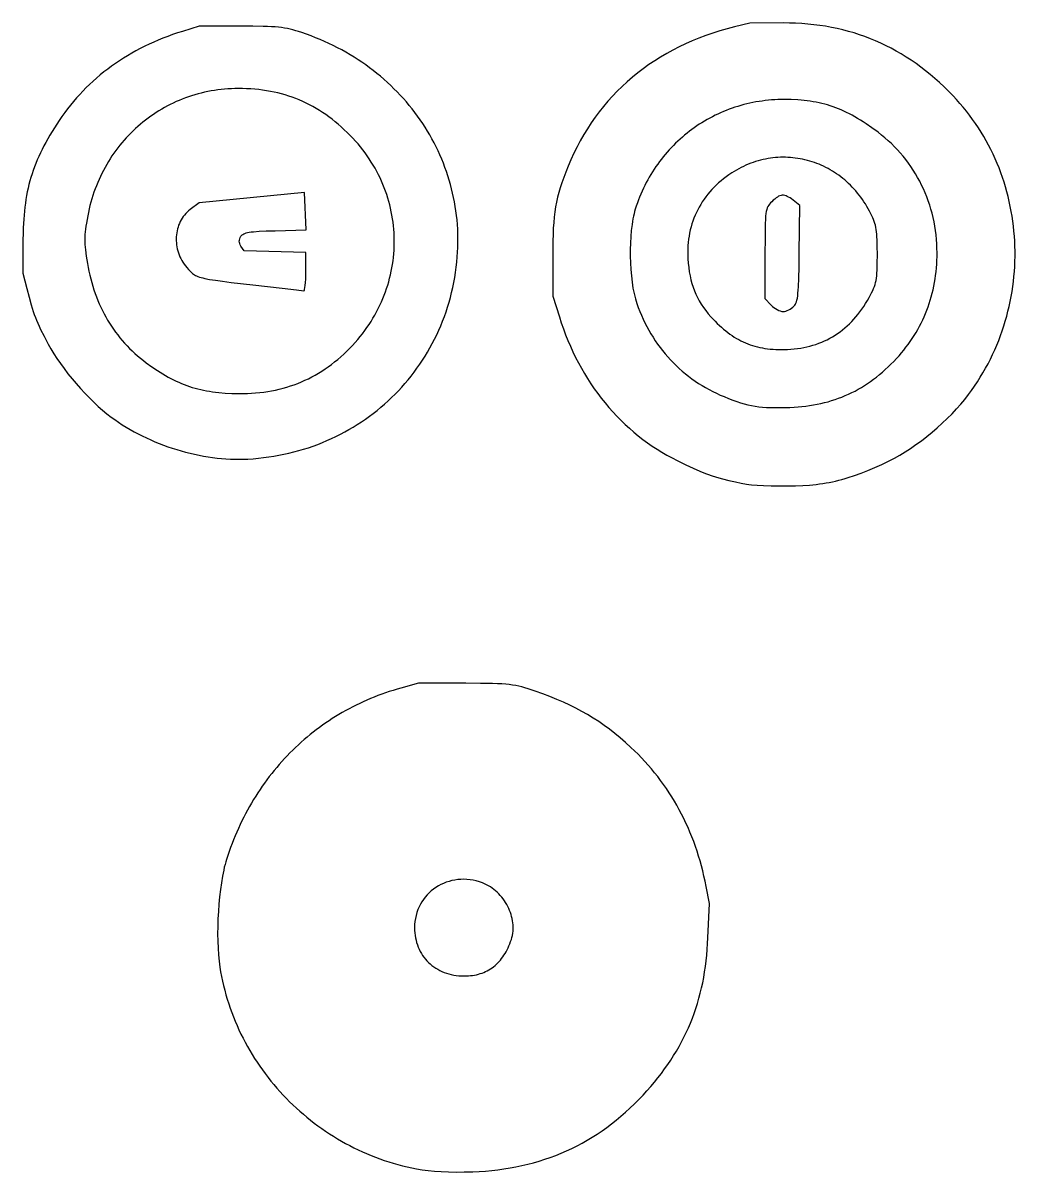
# Model space of a CAD drawing. Extents: x 0.6 to 22.3, y 16.3 to 47.
# Drawn here: x 16.43 to 21.71, y 22.4 to 28.52 of the extents above; entities that cross this region are included whole.
import ezdxf

# ---------------------------------------------------------------- set-up
doc = ezdxf.new("R2010")
doc.units = 0
doc.header["$MEASUREMENT"] = 0
doc.layers.add('LAYER_1', color=18, linetype='CONTINUOUS')

msp = doc.modelspace()

# ---------------------------------------------------------------- linework, layer by layer
at = {"layer": 'LAYER_1'}
for points in [[(20.4572, 26.0559), (20.4988, 26.0557), (20.5385, 26.0564), (20.5767, 26.058), (20.6134, 26.0606), (20.6491, 26.0643), (20.6666, 26.0665), (20.6839, 26.069), (20.701, 26.0718), (20.718, 26.0749), (20.7349, 26.0783), (20.7518, 26.0821), (20.7686, 26.0861), (20.7854, 26.0904), (20.8022, 26.0951), (20.8191, 26.1002), (20.8531, 26.1113), (20.8878, 26.1238), (20.9233, 26.1378), (20.9599, 26.1534), (20.9978, 26.1706), (21.0372, 26.1895), (21.051, 26.1964), (21.0648, 26.2037), (21.093, 26.2195), (21.1216, 26.2369), (21.1504, 26.2556), (21.1793, 26.2756), (21.2082, 26.2968), (21.2369, 26.3189), (21.2651, 26.3419), (21.2929, 26.3657), (21.3199, 26.3901), (21.3462, 26.4149), (21.3714, 26.4401), (21.3955, 26.4656), (21.4183, 26.4911), (21.4397, 26.5167), (21.4595, 26.542), (21.476, 26.5646), (21.492, 26.5876), (21.5074, 26.6108), (21.5222, 26.6343), (21.5364, 26.658), (21.5501, 26.682), (21.5632, 26.7062), (21.5757, 26.7307), (21.5877, 26.7554), (21.599, 26.7803), (21.6098, 26.8054), (21.6201, 26.8307), (21.6297, 26.8561), (21.6388, 26.8817), (21.6473, 26.9075), (21.6552, 26.9334), (21.6626, 26.9594), (21.6694, 26.9856), (21.6756, 27.0119), (21.6813, 27.0383), (21.6864, 27.0647), (21.6909, 27.0913), (21.6949, 27.1179), (21.6983, 27.1445), (21.7011, 27.1712), (21.7034, 27.198), (21.7051, 27.2248), (21.7063, 27.2515), (21.7068, 27.2783), (21.7069, 27.3051), (21.7063, 27.3318), (21.7052, 27.3586), (21.7035, 27.3853), (21.7013, 27.4119), (21.6985, 27.4385), (21.6952, 27.4649), (21.6913, 27.4914), (21.6868, 27.5177), (21.6818, 27.5439), (21.6762, 27.57), (21.6701, 27.5959), (21.6634, 27.6218), (21.6562, 27.6474), (21.6484, 27.673), (21.64, 27.6983), (21.6311, 27.7235), (21.6217, 27.7484), (21.6117, 27.7732), (21.6011, 27.7978), (21.59, 27.8221), (21.5783, 27.8462), (21.5661, 27.87), (21.5534, 27.8936), (21.54, 27.9169), (21.5262, 27.94), (21.5118, 27.9627), (21.4968, 27.9852), (21.4813, 28.0073), (21.4653, 28.0291), (21.4487, 28.0506), (21.4316, 28.0718), (21.4139, 28.0925), (21.3957, 28.113), (21.3769, 28.133), (21.3532, 28.1572), (21.3293, 28.1805), (21.3051, 28.2031), (21.2806, 28.2249), (21.2559, 28.2459), (21.2309, 28.2661), (21.2056, 28.2855), (21.18, 28.3042), (21.1542, 28.322), (21.128, 28.3391), (21.1016, 28.3554), (21.0749, 28.3709), (21.0479, 28.3856), (21.0205, 28.3996), (20.9929, 28.4128), (20.9649, 28.4252), (20.9367, 28.4369), (20.9081, 28.4477), (20.8792, 28.4578), (20.8499, 28.4672), (20.8204, 28.4758), (20.7905, 28.4836), (20.7602, 28.4907), (20.7296, 28.497), (20.6987, 28.5026), (20.6674, 28.5074), (20.6357, 28.5114), (20.6037, 28.5147), (20.5713, 28.5172), (20.5386, 28.5191), (20.5055, 28.5201), (20.472, 28.5204), (20.2947, 28.5201), (20.2134, 28.5001), (20.1743, 28.49), (20.1358, 28.4789), (20.098, 28.4669), (20.0609, 28.454), (20.0244, 28.4402), (19.9886, 28.4256), (19.9535, 28.41), (19.9192, 28.3936), (19.8855, 28.3763), (19.8525, 28.3582), (19.8203, 28.3392), (19.7888, 28.3194), (19.7581, 28.2987), (19.7281, 28.2772), (19.6989, 28.2549), (19.6704, 28.2318), (19.6428, 28.2078), (19.6159, 28.1831), (19.5898, 28.1576), (19.5646, 28.1313), (19.5401, 28.1042), (19.5165, 28.0764), (19.4938, 28.0478), (19.4718, 28.0185), (19.4508, 27.9884), (19.4306, 27.9575), (19.4112, 27.926), (19.3928, 27.8937), (19.3752, 27.8607), (19.3585, 27.827), (19.3428, 27.7926), (19.3279, 27.7575), (19.3156, 27.7266), (19.3046, 27.6975), (19.2947, 27.6699), (19.2859, 27.6434), (19.2782, 27.6177), (19.2716, 27.5923), (19.2658, 27.567), (19.261, 27.5413), (19.2569, 27.5149), (19.2537, 27.4875), (19.2511, 27.4586), (19.2491, 27.4279), (19.2478, 27.3951), (19.2469, 27.3598), (19.2465, 27.3216), (19.2464, 27.2801), (19.2471, 27.0659), (19.2812, 26.9556), (19.2916, 26.9234), (19.3026, 26.8917), (19.3143, 26.8604), (19.3267, 26.8295), (19.3397, 26.7991), (19.3534, 26.7692), (19.3678, 26.7397), (19.3828, 26.7107), (19.3984, 26.6823), (19.4146, 26.6543), (19.4314, 26.6269), (19.4488, 26.5999), (19.4668, 26.5736), (19.4854, 26.5478), (19.5045, 26.5225), (19.5243, 26.4979), (19.5445, 26.4738), (19.5653, 26.4503), (19.5867, 26.4274), (19.6085, 26.4052), (19.6309, 26.3836), (19.6538, 26.3626), (19.6772, 26.3423), (19.701, 26.3226), (19.7254, 26.3037), (19.7502, 26.2854), (19.7754, 26.2678), (19.8012, 26.2509), (19.8273, 26.2348), (19.8539, 26.2194), (19.8809, 26.2047), (19.9083, 26.1908), (19.9546, 26.1684), (19.9942, 26.1499), (20.0287, 26.1347), (20.0598, 26.1221), (20.0747, 26.1165), (20.0893, 26.1114), (20.1186, 26.1022), (20.1496, 26.0936), (20.1839, 26.0851), (20.2188, 26.077), (20.249, 26.0706), (20.2769, 26.0658), (20.2906, 26.0639), (20.3045, 26.0622), (20.3342, 26.0597), (20.3681, 26.0579), (20.4083, 26.0568)], [(17.6235, 26.1992), (17.6515, 26.201), (17.6794, 26.2034), (17.707, 26.2064), (17.7344, 26.21), (17.7616, 26.2142), (17.7886, 26.219), (17.8153, 26.2243), (17.8418, 26.2302), (17.868, 26.2367), (17.894, 26.2437), (17.9198, 26.2513), (17.9452, 26.2594), (17.9704, 26.2681), (17.9953, 26.2773), (18.02, 26.287), (18.0443, 26.2972), (18.0683, 26.308), (18.092, 26.3192), (18.1154, 26.331), (18.1385, 26.3432), (18.1613, 26.356), (18.1837, 26.3692), (18.2058, 26.3829), (18.2275, 26.397), (18.2489, 26.4117), (18.27, 26.4267), (18.2906, 26.4423), (18.3109, 26.4582), (18.3308, 26.4746), (18.3504, 26.4915), (18.3695, 26.5087), (18.3882, 26.5264), (18.4066, 26.5445), (18.4245, 26.563), (18.442, 26.5819), (18.459, 26.6012), (18.4757, 26.6208), (18.4919, 26.6409), (18.5077, 26.6613), (18.523, 26.6821), (18.5378, 26.7033), (18.5522, 26.7248), (18.5661, 26.7466), (18.5796, 26.7688), (18.5925, 26.7914), (18.605, 26.8142), (18.617, 26.8374), (18.6284, 26.8609), (18.6394, 26.8847), (18.6498, 26.9088), (18.6597, 26.9332), (18.6691, 26.9579), (18.678, 26.9829), (18.6863, 27.0082), (18.694, 27.0337), (18.7012, 27.0595), (18.7079, 27.0856), (18.7139, 27.1119), (18.7194, 27.1385), (18.7243, 27.1653), (18.7286, 27.1923), (18.7324, 27.2196), (18.7355, 27.247), (18.738, 27.2747), (18.7397, 27.2997), (18.7409, 27.3245), (18.7415, 27.3493), (18.7415, 27.3739), (18.7411, 27.3985), (18.7401, 27.423), (18.7385, 27.4474), (18.7365, 27.4716), (18.7339, 27.4958), (18.7308, 27.5198), (18.7272, 27.5437), (18.7231, 27.5674), (18.7185, 27.591), (18.7133, 27.6145), (18.7077, 27.6378), (18.7016, 27.661), (18.695, 27.6839), (18.6879, 27.7068), (18.6804, 27.7294), (18.6724, 27.7519), (18.6638, 27.7741), (18.6549, 27.7962), (18.6454, 27.8181), (18.6355, 27.8397), (18.6252, 27.8612), (18.6144, 27.8824), (18.6031, 27.9034), (18.5914, 27.9242), (18.5793, 27.9447), (18.5667, 27.965), (18.5537, 27.9851), (18.5403, 28.0049), (18.5264, 28.0244), (18.5122, 28.0437), (18.4975, 28.0627), (18.4824, 28.0814), (18.4669, 28.0999), (18.451, 28.118), (18.4347, 28.1359), (18.418, 28.1534), (18.4009, 28.1707), (18.3835, 28.1876), (18.3656, 28.2043), (18.3474, 28.2206), (18.3288, 28.2365), (18.3098, 28.2521), (18.2905, 28.2674), (18.2708, 28.2824), (18.2507, 28.297), (18.2303, 28.3112), (18.2095, 28.325), (18.1884, 28.3385), (18.167, 28.3516), (18.1452, 28.3644), (18.1231, 28.3767), (18.1007, 28.3886), (18.0779, 28.4002), (18.0548, 28.4113), (18.0314, 28.422), (18.0077, 28.4323), (17.9837, 28.4422), (17.9593, 28.4517), (17.9347, 28.4607), (17.9098, 28.4692), (17.8934, 28.4746), (17.8779, 28.4793), (17.8629, 28.4835), (17.8482, 28.4872), (17.8334, 28.4905), (17.8182, 28.4933), (17.8025, 28.4957), (17.7858, 28.4977), (17.7679, 28.4993), (17.7486, 28.5006), (17.7274, 28.5017), (17.7042, 28.5025), (17.6504, 28.5034), (17.5847, 28.5036), (17.3631, 28.5035), (17.2745, 28.4759), (17.2481, 28.4674), (17.2222, 28.4585), (17.1966, 28.4492), (17.1713, 28.4394), (17.1464, 28.4292), (17.1219, 28.4186), (17.0977, 28.4076), (17.0739, 28.3962), (17.0505, 28.3844), (17.0275, 28.3721), (17.0048, 28.3595), (16.9825, 28.3464), (16.9606, 28.3329), (16.9391, 28.3191), (16.9179, 28.3048), (16.8971, 28.2901), (16.8768, 28.275), (16.8568, 28.2595), (16.8372, 28.2436), (16.818, 28.2273), (16.7991, 28.2107), (16.7807, 28.1936), (16.7627, 28.1761), (16.7451, 28.1583), (16.7279, 28.14), (16.7111, 28.1214), (16.6947, 28.1024), (16.6787, 28.083), (16.6632, 28.0632), (16.648, 28.043), (16.6333, 28.0225), (16.619, 28.0015), (16.6057, 27.9815), (16.5931, 27.9617), (16.5809, 27.9422), (16.5693, 27.9229), (16.5582, 27.9037), (16.5477, 27.8848), (16.5376, 27.866), (16.528, 27.8473), (16.519, 27.8287), (16.5104, 27.8101), (16.5023, 27.7916), (16.4946, 27.7731), (16.4874, 27.7545), (16.4806, 27.7359), (16.4743, 27.7172), (16.4685, 27.6984), (16.463, 27.6794), (16.4579, 27.6603), (16.4533, 27.6409), (16.4491, 27.6214), (16.4452, 27.6016), (16.4417, 27.5815), (16.4386, 27.5611), (16.4359, 27.5403), (16.4335, 27.5192), (16.4314, 27.4977), (16.4297, 27.4758), (16.4284, 27.4534), (16.4273, 27.4306), (16.4266, 27.4072), (16.426, 27.3588), (16.426, 27.1889), (16.4465, 27.1077), (16.4588, 27.06), (16.4699, 27.0198), (16.4753, 27.0019), (16.4807, 26.9849), (16.4863, 26.9688), (16.4921, 26.953), (16.4982, 26.9375), (16.5049, 26.9219), (16.5121, 26.9059), (16.52, 26.8892), (16.5382, 26.8526), (16.5606, 26.81), (16.5743, 26.7853), (16.5897, 26.7599), (16.6067, 26.7337), (16.6251, 26.7072), (16.6448, 26.6804), (16.6655, 26.6535), (16.6871, 26.6267), (16.7094, 26.6003), (16.7323, 26.5743), (16.7556, 26.549), (16.7792, 26.5247), (16.8029, 26.5014), (16.8264, 26.4793), (16.8497, 26.4587), (16.8726, 26.4398), (16.895, 26.4227), (16.9145, 26.4087), (16.9344, 26.395), (16.9547, 26.3818), (16.9754, 26.369), (16.9964, 26.3567), (17.0178, 26.3447), (17.0394, 26.3332), (17.0613, 26.322), (17.0835, 26.3114), (17.1059, 26.3011), (17.1286, 26.2913), (17.1514, 26.282), (17.1745, 26.2731), (17.1977, 26.2647), (17.221, 26.2568), (17.2446, 26.2493), (17.2682, 26.2423), (17.2919, 26.2358), (17.3157, 26.2298), (17.3395, 26.2243), (17.3634, 26.2193), (17.3873, 26.2148), (17.4112, 26.2109), (17.4351, 26.2074), (17.459, 26.2045), (17.4828, 26.2021), (17.5065, 26.2002), (17.5302, 26.1989), (17.5537, 26.1982), (17.5771, 26.198), (17.6004, 26.1983)], [(17.5758, 26.5475), (17.5983, 26.5476), (17.6206, 26.5481), (17.6427, 26.5492), (17.6645, 26.5508), (17.6861, 26.5529), (17.7074, 26.5555), (17.7285, 26.5586), (17.7494, 26.5622), (17.77, 26.5664), (17.7904, 26.571), (17.8105, 26.5762), (17.8304, 26.5819), (17.8501, 26.5881), (17.8696, 26.5948), (17.8888, 26.602), (17.9078, 26.6098), (17.9265, 26.6181), (17.945, 26.6268), (17.9633, 26.6361), (17.9814, 26.646), (17.9992, 26.6563), (18.0168, 26.6672), (18.0342, 26.6785), (18.0513, 26.6904), (18.0682, 26.7028), (18.0849, 26.7158), (18.1013, 26.7292), (18.1176, 26.7432), (18.1336, 26.7577), (18.1494, 26.7727), (18.1649, 26.7882), (18.1803, 26.8042), (18.1942, 26.8195), (18.2076, 26.8349), (18.2206, 26.8506), (18.2331, 26.8664), (18.2452, 26.8825), (18.2568, 26.8988), (18.268, 26.9153), (18.2788, 26.9319), (18.2891, 26.9487), (18.2989, 26.9657), (18.3083, 26.9829), (18.3173, 27.0002), (18.3258, 27.0176), (18.3338, 27.0352), (18.3415, 27.0529), (18.3486, 27.0707), (18.3553, 27.0887), (18.3616, 27.1067), (18.3674, 27.1249), (18.3728, 27.1431), (18.3777, 27.1614), (18.3822, 27.1798), (18.3863, 27.1983), (18.3899, 27.2168), (18.393, 27.2354), (18.3957, 27.254), (18.398, 27.2727), (18.3998, 27.2914), (18.4011, 27.3101), (18.402, 27.3288), (18.4025, 27.3476), (18.4025, 27.3663), (18.4021, 27.3851), (18.4012, 27.4038), (18.3999, 27.4225), (18.3982, 27.4411), (18.396, 27.4598), (18.3933, 27.4784), (18.3902, 27.4969), (18.3867, 27.5154), (18.3827, 27.5338), (18.3782, 27.5521), (18.3734, 27.5704), (18.3681, 27.5885), (18.3623, 27.6066), (18.3561, 27.6246), (18.3494, 27.6424), (18.3423, 27.6601), (18.3348, 27.6777), (18.3268, 27.6952), (18.3184, 27.7125), (18.3095, 27.7297), (18.3002, 27.7467), (18.2904, 27.7636), (18.2802, 27.7802), (18.2695, 27.7967), (18.2584, 27.813), (18.2469, 27.8291), (18.2349, 27.8451), (18.2225, 27.8607), (18.2096, 27.8762), (18.1963, 27.8915), (18.1825, 27.9065), (18.1683, 27.9213), (18.1525, 27.937), (18.1366, 27.9523), (18.1205, 27.967), (18.1043, 27.9811), (18.0879, 27.9948), (18.0714, 28.0079), (18.0547, 28.0204), (18.0379, 28.0325), (18.0209, 28.044), (18.0037, 28.0551), (17.9864, 28.0656), (17.9689, 28.0756), (17.9512, 28.0851), (17.9333, 28.094), (17.9152, 28.1025), (17.8969, 28.1105), (17.8784, 28.1179), (17.8597, 28.1249), (17.8408, 28.1314), (17.8216, 28.1374), (17.8022, 28.1429), (17.7826, 28.1479), (17.7628, 28.1524), (17.7427, 28.1564), (17.7223, 28.1599), (17.7017, 28.163), (17.6808, 28.1656), (17.6597, 28.1677), (17.6382, 28.1693), (17.6165, 28.1705), (17.5946, 28.1712), (17.5723, 28.1714), (17.5538, 28.1712), (17.5354, 28.1706), (17.5171, 28.1696), (17.4989, 28.1682), (17.4808, 28.1664), (17.4628, 28.1642), (17.445, 28.1616), (17.4273, 28.1586), (17.4097, 28.1553), (17.3922, 28.1515), (17.3749, 28.1474), (17.3577, 28.143), (17.3407, 28.1381), (17.3238, 28.1329), (17.3071, 28.1274), (17.2905, 28.1214), (17.2741, 28.1152), (17.2579, 28.1086), (17.2418, 28.1016), (17.226, 28.0943), (17.2103, 28.0867), (17.1948, 28.0787), (17.1795, 28.0704), (17.1643, 28.0618), (17.1494, 28.0529), (17.1347, 28.0436), (17.1202, 28.034), (17.1059, 28.0242), (17.0918, 28.014), (17.078, 28.0035), (17.0643, 27.9927), (17.0509, 27.9816), (17.0378, 27.9702), (17.0249, 27.9586), (17.0122, 27.9466), (16.9998, 27.9344), (16.9876, 27.9219), (16.9757, 27.9091), (16.964, 27.8961), (16.9526, 27.8828), (16.9415, 27.8692), (16.9307, 27.8554), (16.9201, 27.8413), (16.9098, 27.8269), (16.8998, 27.8124), (16.8901, 27.7975), (16.8807, 27.7825), (16.8716, 27.7672), (16.8628, 27.7516), (16.8543, 27.7359), (16.8462, 27.7199), (16.8383, 27.7037), (16.8308, 27.6873), (16.8236, 27.6706), (16.8167, 27.6538), (16.8102, 27.6367), (16.804, 27.6195), (16.7981, 27.602), (16.7926, 27.5844), (16.7875, 27.5666), (16.7827, 27.5485), (16.7783, 27.5303), (16.7742, 27.5119), (16.7705, 27.4934), (16.7637, 27.4554), (16.761, 27.4387), (16.7588, 27.4233), (16.7571, 27.4088), (16.7558, 27.395), (16.755, 27.3816), (16.7547, 27.3685), (16.7549, 27.3552), (16.7555, 27.3417), (16.7566, 27.3276), (16.7582, 27.3127), (16.7627, 27.2794), (16.7691, 27.2398), (16.7729, 27.2189), (16.777, 27.1984), (16.7815, 27.1781), (16.7865, 27.158), (16.7918, 27.1383), (16.7975, 27.1188), (16.8036, 27.0996), (16.8101, 27.0806), (16.817, 27.0619), (16.8243, 27.0435), (16.832, 27.0254), (16.8401, 27.0076), (16.8486, 26.99), (16.8574, 26.9727), (16.8667, 26.9557), (16.8763, 26.939), (16.8863, 26.9226), (16.8967, 26.9065), (16.9075, 26.8906), (16.9187, 26.8751), (16.9302, 26.8598), (16.9422, 26.8448), (16.9545, 26.8301), (16.9672, 26.8157), (16.9803, 26.8016), (16.9937, 26.7879), (17.0076, 26.7744), (17.0218, 26.7612), (17.0364, 26.7483), (17.0513, 26.7357), (17.0667, 26.7234), (17.0824, 26.7114), (17.1123, 26.6899), (17.1415, 26.6701), (17.1559, 26.6608), (17.1702, 26.652), (17.1844, 26.6435), (17.1986, 26.6355), (17.2128, 26.6279), (17.2269, 26.6207), (17.241, 26.6139), (17.2552, 26.6074), (17.2694, 26.6013), (17.2837, 26.5956), (17.298, 26.5903), (17.3125, 26.5853), (17.3271, 26.5806), (17.3418, 26.5763), (17.3568, 26.5723), (17.3719, 26.5686), (17.3872, 26.5653), (17.4028, 26.5623), (17.4186, 26.5595), (17.4347, 26.5571), (17.4511, 26.555), (17.4678, 26.5531), (17.5022, 26.5502), (17.5381, 26.5484)], [(20.5089, 26.4741), (20.5305, 26.4752), (20.5517, 26.4767), (20.5726, 26.4786), (20.5933, 26.4809), (20.6137, 26.4837), (20.6338, 26.487), (20.6536, 26.4906), (20.6732, 26.4948), (20.6925, 26.4993), (20.7115, 26.5044), (20.7303, 26.5099), (20.7488, 26.5158), (20.7671, 26.5222), (20.7852, 26.5291), (20.8031, 26.5364), (20.8207, 26.5442), (20.8381, 26.5524), (20.8552, 26.5612), (20.8722, 26.5704), (20.889, 26.5801), (20.9055, 26.5902), (20.9219, 26.6009), (20.9381, 26.612), (20.9541, 26.6236), (20.9699, 26.6357), (20.9856, 26.6483), (21.0011, 26.6614), (21.0164, 26.675), (21.0316, 26.6891), (21.0466, 26.7037), (21.0615, 26.7188), (21.0762, 26.7344), (21.0894, 26.7489), (21.1022, 26.7637), (21.1145, 26.7786), (21.1265, 26.7938), (21.138, 26.8092), (21.1491, 26.8247), (21.1598, 26.8405), (21.1701, 26.8565), (21.18, 26.8727), (21.1894, 26.889), (21.1985, 26.9056), (21.2071, 26.9223), (21.2153, 26.9393), (21.2231, 26.9564), (21.2305, 26.9738), (21.2374, 26.9913), (21.244, 27.009), (21.2501, 27.0269), (21.2558, 27.045), (21.2611, 27.0633), (21.266, 27.0818), (21.2704, 27.1005), (21.2745, 27.1193), (21.2781, 27.1383), (21.2813, 27.1575), (21.284, 27.1769), (21.2864, 27.1965), (21.2883, 27.2162), (21.2898, 27.2362), (21.2909, 27.2563), (21.2916, 27.2765), (21.2918, 27.297), (21.2915, 27.321), (21.2905, 27.3449), (21.2889, 27.3686), (21.2866, 27.3922), (21.2837, 27.4156), (21.2801, 27.4388), (21.2758, 27.4617), (21.271, 27.4845), (21.2655, 27.5071), (21.2594, 27.5294), (21.2526, 27.5514), (21.2453, 27.5733), (21.2373, 27.5948), (21.2287, 27.616), (21.2196, 27.637), (21.2098, 27.6577), (21.1995, 27.678), (21.1886, 27.6981), (21.1771, 27.7178), (21.165, 27.7371), (21.1524, 27.7561), (21.1392, 27.7747), (21.1254, 27.793), (21.1111, 27.8108), (21.0963, 27.8283), (21.0809, 27.8453), (21.065, 27.8619), (21.0485, 27.8781), (21.0316, 27.8939), (21.0141, 27.9091), (20.9961, 27.9239), (20.9776, 27.9383), (20.9455, 27.9618), (20.9144, 27.9834), (20.8992, 27.9934), (20.8841, 28.003), (20.8692, 28.0121), (20.8544, 28.0208), (20.8397, 28.029), (20.8251, 28.0368), (20.8106, 28.0441), (20.7961, 28.051), (20.7817, 28.0575), (20.7672, 28.0636), (20.7527, 28.0693), (20.7381, 28.0746), (20.7235, 28.0796), (20.7087, 28.0841), (20.6939, 28.0883), (20.6788, 28.0921), (20.6637, 28.0956), (20.6483, 28.0987), (20.6327, 28.1015), (20.6169, 28.104), (20.6008, 28.1062), (20.5844, 28.108), (20.5677, 28.1096), (20.5507, 28.1108), (20.5156, 28.1125), (20.4789, 28.113), (20.4617, 28.1129), (20.4447, 28.1124), (20.4277, 28.1116), (20.4108, 28.1105), (20.3939, 28.109), (20.3772, 28.1072), (20.3606, 28.105), (20.3441, 28.1026), (20.3276, 28.0998), (20.3113, 28.0967), (20.2951, 28.0933), (20.279, 28.0896), (20.263, 28.0856), (20.2472, 28.0812), (20.2314, 28.0766), (20.2158, 28.0716), (20.2003, 28.0664), (20.185, 28.0608), (20.1698, 28.055), (20.1547, 28.0489), (20.1398, 28.0425), (20.1251, 28.0358), (20.1105, 28.0288), (20.096, 28.0215), (20.0817, 28.014), (20.0676, 28.0061), (20.0536, 27.998), (20.0398, 27.9897), (20.0262, 27.981), (20.0127, 27.9721), (19.9994, 27.963), (19.9864, 27.9535), (19.9735, 27.9438), (19.9608, 27.9339), (19.9482, 27.9237), (19.9359, 27.9133), (19.9238, 27.9026), (19.9119, 27.8916), (19.9002, 27.8804), (19.8887, 27.869), (19.8774, 27.8574), (19.8664, 27.8455), (19.8555, 27.8333), (19.8449, 27.821), (19.8345, 27.8084), (19.8244, 27.7956), (19.8145, 27.7825), (19.8048, 27.7693), (19.7954, 27.7558), (19.7862, 27.7421), (19.7773, 27.7282), (19.7686, 27.7141), (19.7602, 27.6998), (19.752, 27.6853), (19.7441, 27.6705), (19.7365, 27.6556), (19.7291, 27.6405), (19.722, 27.6252), (19.7152, 27.6097), (19.7087, 27.594), (19.7025, 27.5781), (19.6965, 27.5621), (19.6908, 27.5458), (19.6855, 27.5294), (19.6819, 27.5174), (19.6786, 27.5047), (19.6756, 27.4914), (19.6728, 27.4774), (19.6703, 27.4628), (19.668, 27.4478), (19.6642, 27.4162), (19.6613, 27.3832), (19.6594, 27.349), (19.6585, 27.3141), (19.6586, 27.2787), (19.6596, 27.2434), (19.6616, 27.2084), (19.6645, 27.1741), (19.6684, 27.141), (19.6732, 27.1094), (19.676, 27.0943), (19.679, 27.0797), (19.6822, 27.0656), (19.6857, 27.0522), (19.6893, 27.0394), (19.6933, 27.0273), (19.7009, 27.006), (19.709, 26.9851), (19.7177, 26.9644), (19.7268, 26.944), (19.7365, 26.924), (19.7466, 26.9043), (19.7572, 26.8849), (19.7683, 26.8659), (19.7799, 26.8472), (19.7919, 26.8289), (19.8043, 26.811), (19.8172, 26.7934), (19.8306, 26.7762), (19.8443, 26.7594), (19.8585, 26.7429), (19.8732, 26.7269), (19.8882, 26.7113), (19.9036, 26.6961), (19.9194, 26.6814), (19.9357, 26.667), (19.9523, 26.6531), (19.9692, 26.6397), (19.9866, 26.6267), (20.0043, 26.6141), (20.0224, 26.602), (20.0408, 26.5904), (20.0595, 26.5793), (20.0786, 26.5687), (20.0981, 26.5586), (20.1178, 26.5489), (20.1379, 26.5398), (20.1582, 26.5312), (20.1819, 26.5218), (20.2042, 26.5133), (20.2255, 26.5058), (20.2458, 26.4991), (20.2655, 26.4933), (20.2848, 26.4883), (20.304, 26.4841), (20.3233, 26.4806), (20.3428, 26.4777), (20.363, 26.4756), (20.3839, 26.474), (20.4059, 26.4731), (20.4291, 26.4726), (20.4539, 26.4727), (20.4804, 26.4732)], [(20.4962, 26.7827), (20.514, 26.7837), (20.5316, 26.7852), (20.5489, 26.7872), (20.5659, 26.7897), (20.5827, 26.7927), (20.5992, 26.7962), (20.6154, 26.8002), (20.6314, 26.8046), (20.6471, 26.8096), (20.6625, 26.8151), (20.6776, 26.821), (20.6924, 26.8275), (20.707, 26.8344), (20.7213, 26.8418), (20.7353, 26.8498), (20.7491, 26.8582), (20.7625, 26.8671), (20.7757, 26.8765), (20.7886, 26.8863), (20.8012, 26.8967), (20.8135, 26.9075), (20.8255, 26.9189), (20.8373, 26.9307), (20.8487, 26.943), (20.8599, 26.9558), (20.8708, 26.9691), (20.8814, 26.9828), (20.8916, 26.9971), (20.9017, 27.0118), (20.9114, 27.027), (20.9208, 27.0427), (20.9299, 27.0589), (20.9435, 27.0845), (20.9491, 27.096), (20.954, 27.1069), (20.9582, 27.1175), (20.9618, 27.128), (20.9648, 27.1388), (20.9673, 27.1501), (20.9693, 27.162), (20.9709, 27.175), (20.9721, 27.1891), (20.973, 27.2048), (20.9739, 27.2416), (20.9742, 27.2875), (20.9739, 27.3304), (20.9729, 27.366), (20.9721, 27.3815), (20.971, 27.3957), (20.9696, 27.4089), (20.9679, 27.421), (20.9659, 27.4324), (20.9634, 27.4432), (20.9606, 27.4535), (20.9574, 27.4636), (20.9537, 27.4736), (20.9495, 27.4837), (20.9396, 27.5049), (20.9328, 27.5183), (20.9256, 27.5314), (20.9182, 27.5443), (20.9106, 27.5568), (20.9027, 27.5691), (20.8945, 27.581), (20.8861, 27.5927), (20.8774, 27.6041), (20.8685, 27.6152), (20.8594, 27.626), (20.8501, 27.6365), (20.8405, 27.6467), (20.8308, 27.6567), (20.8208, 27.6663), (20.8107, 27.6756), (20.8003, 27.6846), (20.7898, 27.6933), (20.7791, 27.7016), (20.7682, 27.7097), (20.7572, 27.7175), (20.746, 27.7249), (20.7346, 27.732), (20.7231, 27.7388), (20.7115, 27.7453), (20.6997, 27.7515), (20.6878, 27.7574), (20.6758, 27.7629), (20.6636, 27.7681), (20.6513, 27.7729), (20.639, 27.7775), (20.6265, 27.7817), (20.6139, 27.7855), (20.6013, 27.7891), (20.5886, 27.7923), (20.5758, 27.7951), (20.5629, 27.7976), (20.5499, 27.7998), (20.5369, 27.8016), (20.5239, 27.8031), (20.5108, 27.8042), (20.4977, 27.805), (20.4845, 27.8054), (20.4713, 27.8055), (20.4581, 27.8052), (20.4449, 27.8046), (20.4317, 27.8036), (20.4184, 27.8022), (20.4052, 27.8005), (20.392, 27.7984), (20.3787, 27.796), (20.3656, 27.7932), (20.3524, 27.79), (20.3393, 27.7864), (20.3262, 27.7825), (20.3131, 27.7782), (20.3002, 27.7735), (20.2872, 27.7685), (20.2744, 27.763), (20.2616, 27.7572), (20.2488, 27.751), (20.2362, 27.7444), (20.2236, 27.7374), (20.2112, 27.7301), (20.1988, 27.7223), (20.184, 27.7124), (20.1696, 27.7021), (20.1556, 27.6915), (20.1421, 27.6806), (20.1291, 27.6693), (20.1166, 27.6578), (20.1045, 27.6459), (20.0929, 27.6337), (20.0818, 27.6213), (20.0712, 27.6085), (20.0611, 27.5955), (20.0514, 27.5821), (20.0423, 27.5685), (20.0336, 27.5547), (20.0255, 27.5405), (20.0178, 27.5261), (20.0106, 27.5115), (20.004, 27.4966), (19.9978, 27.4814), (19.9922, 27.4661), (19.9871, 27.4505), (19.9825, 27.4346), (19.9784, 27.4186), (19.9749, 27.4023), (19.9719, 27.3859), (19.9694, 27.3692), (19.9674, 27.3524), (19.966, 27.3353), (19.9651, 27.3181), (19.9647, 27.3007), (19.9649, 27.2831), (19.9657, 27.2653), (19.9674, 27.2413), (19.9698, 27.2182), (19.973, 27.1958), (19.9769, 27.1743), (19.9815, 27.1535), (19.9869, 27.1333), (19.9931, 27.1138), (20.0001, 27.0948), (20.008, 27.0763), (20.0167, 27.0582), (20.0263, 27.0406), (20.0369, 27.0233), (20.0483, 27.0062), (20.0607, 26.9894), (20.0741, 26.9728), (20.0884, 26.9563), (20.0996, 26.9442), (20.1108, 26.9325), (20.1219, 26.9213), (20.1331, 26.9106), (20.1443, 26.9004), (20.1555, 26.8906), (20.1667, 26.8813), (20.178, 26.8724), (20.1894, 26.864), (20.2009, 26.856), (20.2124, 26.8485), (20.224, 26.8414), (20.2358, 26.8348), (20.2476, 26.8285), (20.2597, 26.8227), (20.2718, 26.8173), (20.2841, 26.8123), (20.2966, 26.8077), (20.3093, 26.8035), (20.3222, 26.7996), (20.3352, 26.7962), (20.3485, 26.7932), (20.3621, 26.7905), (20.3758, 26.7882), (20.3899, 26.7863), (20.4042, 26.7848), (20.4187, 26.7836), (20.4336, 26.7827), (20.4488, 26.7822), (20.4642, 26.7821), (20.48, 26.7822)], [(17.9209, 27.0949), (17.922, 27.0952), (17.9231, 27.0966), (17.9242, 27.0989), (17.9252, 27.1022), (17.9271, 27.1114), (17.9287, 27.1237), (17.9301, 27.1387), (17.9311, 27.156), (17.9317, 27.1752), (17.932, 27.1958), (17.932, 27.2988), (17.6027, 27.3071), (17.5864, 27.333), (17.5825, 27.3398), (17.5797, 27.3464), (17.5781, 27.3526), (17.5775, 27.3588), (17.5781, 27.365), (17.5797, 27.3713), (17.5825, 27.3778), (17.5864, 27.3847), (17.5892, 27.3886), (17.5924, 27.3921), (17.5963, 27.3952), (17.601, 27.398), (17.6067, 27.4005), (17.6133, 27.4028), (17.6212, 27.4048), (17.6304, 27.4065), (17.641, 27.408), (17.6533, 27.4094), (17.6831, 27.4116), (17.721, 27.4133), (17.7679, 27.4147), (17.9332, 27.4189), (17.9246, 27.6183), (17.3631, 27.5627), (17.3156, 27.5269), (17.3073, 27.5202), (17.2995, 27.5131), (17.2922, 27.5056), (17.2853, 27.4978), (17.279, 27.4895), (17.2732, 27.481), (17.2678, 27.4721), (17.263, 27.4629), (17.2586, 27.4535), (17.2547, 27.4439), (17.2514, 27.434), (17.2485, 27.4239), (17.2461, 27.4137), (17.2443, 27.4033), (17.2429, 27.3928), (17.242, 27.3822), (17.2417, 27.3715), (17.2418, 27.3608), (17.2425, 27.3501), (17.2437, 27.3394), (17.2453, 27.3286), (17.2475, 27.318), (17.2503, 27.3074), (17.2535, 27.2969), (17.2572, 27.2865), (17.2615, 27.2763), (17.2663, 27.2662), (17.2716, 27.2563), (17.2774, 27.2467), (17.2837, 27.2372), (17.2906, 27.2281), (17.298, 27.2192), (17.3075, 27.2083), (17.316, 27.1987), (17.3244, 27.1904), (17.3289, 27.1866), (17.3336, 27.1831), (17.3387, 27.1798), (17.3443, 27.1766), (17.3505, 27.1736), (17.3575, 27.1708), (17.3652, 27.1681), (17.3738, 27.1655), (17.3835, 27.1629), (17.3943, 27.1604), (17.4197, 27.1555), (17.4509, 27.1505), (17.4887, 27.1452), (17.534, 27.1395), (17.6502, 27.1259), (17.8064, 27.1085), (17.8827, 27.0997)], [(20.4723, 26.9846), (20.4792, 26.9852), (20.4867, 26.9868), (20.4946, 26.9895), (20.5025, 26.9929), (20.5102, 26.9971), (20.5175, 27.002), (20.5242, 27.0073), (20.53, 27.013), (20.5339, 27.0178), (20.5375, 27.0232), (20.5406, 27.0294), (20.5434, 27.0367), (20.5459, 27.0453), (20.5481, 27.0555), (20.5499, 27.0674), (20.5516, 27.0814), (20.553, 27.0976), (20.5541, 27.1164), (20.556, 27.1624), (20.5572, 27.2213), (20.5582, 27.2949), (20.5606, 27.5485), (20.5257, 27.5768), (20.5174, 27.5834), (20.5094, 27.589), (20.5019, 27.5937), (20.4947, 27.5975), (20.4878, 27.6003), (20.4811, 27.6023), (20.4745, 27.6032), (20.4681, 27.6032), (20.4616, 27.6023), (20.4552, 27.6004), (20.4486, 27.5976), (20.4419, 27.5938), (20.4349, 27.589), (20.4277, 27.5833), (20.4202, 27.5766), (20.4122, 27.5689), (20.4059, 27.5625), (20.4004, 27.5564), (20.3957, 27.5503), (20.3915, 27.5438), (20.388, 27.5364), (20.3851, 27.5278), (20.3827, 27.5177), (20.3807, 27.5056), (20.3792, 27.4912), (20.378, 27.474), (20.3772, 27.4538), (20.3766, 27.43), (20.376, 27.3706), (20.3759, 27.2928), (20.3759, 27.053), (20.4081, 27.0188), (20.4152, 27.0119), (20.4231, 27.0055), (20.4315, 26.9997), (20.4402, 26.9946), (20.4489, 26.9905), (20.4573, 26.9873), (20.4652, 26.9853), (20.4688, 26.9848)], [(18.8202, 22.4049), (18.8543, 22.4065), (18.8879, 22.4087), (18.9211, 22.4117), (18.954, 22.4154), (18.9865, 22.4199), (19.0187, 22.425), (19.0504, 22.4308), (19.0818, 22.4374), (19.1128, 22.4447), (19.1434, 22.4528), (19.1737, 22.4615), (19.2036, 22.471), (19.2332, 22.4812), (19.2623, 22.4921), (19.2911, 22.5037), (19.3196, 22.5161), (19.3477, 22.5292), (19.3754, 22.543), (19.4028, 22.5576), (19.4298, 22.5728), (19.4564, 22.5888), (19.4827, 22.6056), (19.5087, 22.623), (19.5343, 22.6412), (19.5595, 22.6602), (19.5845, 22.6798), (19.609, 22.7002), (19.6332, 22.7213), (19.6571, 22.7432), (19.6806, 22.7658), (19.7038, 22.7891), (19.7266, 22.8132), (19.7475, 22.8361), (19.7677, 22.8591), (19.7872, 22.8822), (19.806, 22.9054), (19.8241, 22.9287), (19.8415, 22.9521), (19.8582, 22.9757), (19.8743, 22.9994), (19.8897, 23.0233), (19.9044, 23.0473), (19.9185, 23.0716), (19.9319, 23.0961), (19.9447, 23.1208), (19.9568, 23.1457), (19.9683, 23.1709), (19.9792, 23.1964), (19.9894, 23.2221), (19.999, 23.2481), (20.0081, 23.2745), (20.0165, 23.3011), (20.0243, 23.3281), (20.0315, 23.3554), (20.0381, 23.3831), (20.0442, 23.4112), (20.0496, 23.4396), (20.0545, 23.4685), (20.0589, 23.4977), (20.0626, 23.5274), (20.0658, 23.5575), (20.0685, 23.5881), (20.0706, 23.6192), (20.0722, 23.6507), (20.0797, 23.8323), (20.0624, 23.9241), (20.0569, 23.9516), (20.0509, 23.979), (20.0445, 24.006), (20.0376, 24.0328), (20.0303, 24.0593), (20.0225, 24.0856), (20.0143, 24.1115), (20.0055, 24.1372), (19.9964, 24.1626), (19.9867, 24.1878), (19.9766, 24.2126), (19.9661, 24.2372), (19.9551, 24.2614), (19.9436, 24.2854), (19.9317, 24.3091), (19.9194, 24.3324), (19.9066, 24.3555), (19.8934, 24.3783), (19.8797, 24.4008), (19.8655, 24.4229), (19.851, 24.4448), (19.836, 24.4663), (19.8205, 24.4875), (19.8046, 24.5084), (19.7883, 24.529), (19.7715, 24.5493), (19.7543, 24.5692), (19.7367, 24.5888), (19.7187, 24.6081), (19.7002, 24.6271), (19.6813, 24.6457), (19.6619, 24.664), (19.6333, 24.6899), (19.6048, 24.7146), (19.5765, 24.7379), (19.5481, 24.7601), (19.5196, 24.7811), (19.4907, 24.8011), (19.4613, 24.8202), (19.4314, 24.8384), (19.4007, 24.8558), (19.3691, 24.8726), (19.3364, 24.8887), (19.3026, 24.9043), (19.2674, 24.9195), (19.2308, 24.9342), (19.1926, 24.9488), (19.1527, 24.9631), (19.1146, 24.976), (19.0976, 24.9813), (19.0813, 24.9859), (19.0653, 24.9898), (19.0492, 24.9932), (19.0325, 24.996), (19.0148, 24.9983), (18.9956, 25.0002), (18.9745, 25.0017), (18.9511, 25.0028), (18.9249, 25.0036), (18.8623, 25.0046), (18.7833, 25.005), (18.5321, 25.0057), (18.4379, 24.9797), (18.4171, 24.9738), (18.3965, 24.9675), (18.3761, 24.961), (18.3558, 24.9542), (18.3357, 24.9471), (18.3158, 24.9397), (18.296, 24.932), (18.2764, 24.924), (18.257, 24.9157), (18.2377, 24.9071), (18.2186, 24.8982), (18.1997, 24.8891), (18.181, 24.8797), (18.1624, 24.8699), (18.1441, 24.8599), (18.1259, 24.8497), (18.1079, 24.8391), (18.0901, 24.8283), (18.0725, 24.8172), (18.0551, 24.8058), (18.0378, 24.7942), (18.0208, 24.7823), (18.004, 24.7701), (17.9874, 24.7577), (17.9709, 24.745), (17.9547, 24.7321), (17.9387, 24.7189), (17.9229, 24.7054), (17.9073, 24.6917), (17.8919, 24.6777), (17.8767, 24.6635), (17.8618, 24.6491), (17.8471, 24.6344), (17.8326, 24.6194), (17.8183, 24.6042), (17.8042, 24.5888), (17.7904, 24.5731), (17.7767, 24.5572), (17.7634, 24.5411), (17.7502, 24.5247), (17.7373, 24.5082), (17.7246, 24.4913), (17.7122, 24.4743), (17.7, 24.457), (17.688, 24.4395), (17.6763, 24.4218), (17.6648, 24.4039), (17.6536, 24.3857), (17.6426, 24.3674), (17.6319, 24.3488), (17.6215, 24.33), (17.6112, 24.311), (17.6013, 24.2918), (17.5916, 24.2724), (17.5822, 24.2528), (17.573, 24.233), (17.5641, 24.213), (17.5554, 24.1928), (17.5471, 24.1724), (17.539, 24.1518), (17.5312, 24.131), (17.5236, 24.11), (17.5163, 24.0889), (17.5093, 24.0675), (17.5053, 24.0543), (17.5015, 24.0404), (17.4978, 24.0257), (17.4943, 24.0103), (17.4877, 23.9778), (17.4819, 23.9431), (17.4768, 23.9067), (17.4724, 23.8688), (17.4687, 23.8299), (17.4659, 23.7904), (17.4638, 23.7505), (17.4626, 23.7108), (17.4623, 23.6714), (17.4628, 23.6329), (17.4642, 23.5956), (17.4666, 23.5598), (17.4698, 23.526), (17.4718, 23.5099), (17.4741, 23.4944), (17.4783, 23.4694), (17.4829, 23.4447), (17.4881, 23.42), (17.4937, 23.3955), (17.4998, 23.3712), (17.5065, 23.347), (17.5135, 23.3231), (17.5211, 23.2992), (17.5291, 23.2756), (17.5375, 23.2522), (17.5464, 23.2289), (17.5558, 23.2059), (17.5656, 23.1831), (17.5758, 23.1604), (17.5865, 23.138), (17.5976, 23.1158), (17.6091, 23.0939), (17.621, 23.0721), (17.6333, 23.0506), (17.646, 23.0294), (17.6591, 23.0084), (17.6726, 22.9876), (17.6865, 22.9671), (17.7008, 22.9469), (17.7154, 22.927), (17.7304, 22.9073), (17.7458, 22.8879), (17.7615, 22.8688), (17.7776, 22.85), (17.7941, 22.8315), (17.8108, 22.8133), (17.8279, 22.7954), (17.8454, 22.7779), (17.8632, 22.7606), (17.8813, 22.7437), (17.8997, 22.7271), (17.9184, 22.7108), (17.9374, 22.6949), (17.9567, 22.6794), (17.9763, 22.6642), (17.9962, 22.6493), (18.0164, 22.6349), (18.0368, 22.6208), (18.0576, 22.607), (18.0786, 22.5937), (18.0998, 22.5807), (18.1213, 22.5682), (18.1431, 22.556), (18.1651, 22.5443), (18.1873, 22.5329), (18.2098, 22.522), (18.2325, 22.5115), (18.2554, 22.5014), (18.2786, 22.4917), (18.3019, 22.4825), (18.3255, 22.4738), (18.3493, 22.4655), (18.3732, 22.4576), (18.3974, 22.4502), (18.4217, 22.4433), (18.4462, 22.4368), (18.4709, 22.4308), (18.4958, 22.4253), (18.5208, 22.4203), (18.551, 22.4152), (18.5829, 22.411), (18.6167, 22.4077), (18.6526, 22.4054), (18.6908, 22.4039), (18.7313, 22.4034), (18.7744, 22.4037)], [(18.7742, 23.4472), (18.7857, 23.4474), (18.797, 23.4479), (18.8081, 23.4489), (18.8189, 23.4502), (18.8295, 23.4519), (18.8399, 23.454), (18.8501, 23.4565), (18.86, 23.4594), (18.8697, 23.4626), (18.8792, 23.4663), (18.8884, 23.4703), (18.8974, 23.4747), (18.9061, 23.4795), (18.9146, 23.4846), (18.9229, 23.4902), (18.9309, 23.4961), (18.9387, 23.5024), (18.9463, 23.5091), (18.9536, 23.5162), (18.9606, 23.5236), (18.9674, 23.5314), (18.974, 23.5396), (18.9803, 23.5481), (18.9864, 23.5571), (18.9922, 23.5663), (18.9978, 23.576), (19.0031, 23.5861), (19.0082, 23.5965), (19.013, 23.6072), (19.0175, 23.6184), (19.0218, 23.6299), (19.0259, 23.6418), (19.029, 23.6524), (19.0314, 23.6632), (19.0333, 23.6741), (19.0345, 23.6851), (19.0352, 23.6963), (19.0352, 23.7075), (19.0347, 23.7187), (19.0337, 23.7299), (19.032, 23.7412), (19.0299, 23.7524), (19.0272, 23.7635), (19.0241, 23.7746), (19.0204, 23.7856), (19.0162, 23.7964), (19.0116, 23.8071), (19.0065, 23.8176), (19.001, 23.8279), (18.995, 23.838), (18.9886, 23.8479), (18.9818, 23.8575), (18.9746, 23.8667), (18.967, 23.8757), (18.959, 23.8843), (18.9507, 23.8926), (18.942, 23.9004), (18.9329, 23.9079), (18.9236, 23.9149), (18.9139, 23.9214), (18.904, 23.9275), (18.8937, 23.9331), (18.8832, 23.9381), (18.8724, 23.9425), (18.8556, 23.9484), (18.8389, 23.9531), (18.8222, 23.9568), (18.8056, 23.9594), (18.789, 23.9611), (18.7726, 23.9617), (18.7564, 23.9613), (18.7404, 23.96), (18.7247, 23.9578), (18.7092, 23.9547), (18.694, 23.9506), (18.6792, 23.9458), (18.6648, 23.9401), (18.6508, 23.9335), (18.6372, 23.9262), (18.6241, 23.9181), (18.6116, 23.9093), (18.5996, 23.8998), (18.5882, 23.8895), (18.5775, 23.8786), (18.5674, 23.8671), (18.558, 23.8549), (18.5493, 23.8421), (18.5414, 23.8287), (18.5343, 23.8148), (18.5281, 23.8003), (18.5227, 23.7853), (18.5183, 23.7698), (18.5147, 23.7539), (18.5122, 23.7375), (18.5107, 23.7207), (18.5102, 23.7035), (18.5106, 23.6896), (18.5116, 23.676), (18.5132, 23.6627), (18.5154, 23.6496), (18.5182, 23.6369), (18.5216, 23.6244), (18.5255, 23.6123), (18.53, 23.6005), (18.5351, 23.5891), (18.5407, 23.578), (18.5468, 23.5672), (18.5534, 23.5569), (18.5605, 23.5469), (18.5681, 23.5374), (18.5762, 23.5282), (18.5847, 23.5195), (18.5937, 23.5112), (18.6031, 23.5034), (18.6129, 23.496), (18.6232, 23.4891), (18.6338, 23.4827), (18.6449, 23.4768), (18.6563, 23.4713), (18.6681, 23.4664), (18.6802, 23.4621), (18.6927, 23.4582), (18.7055, 23.4549), (18.7187, 23.4522), (18.7321, 23.4501), (18.7459, 23.4485), (18.7599, 23.4476)]]:
    msp.add_lwpolyline(points, close=True, dxfattribs=at)

doc.saveas('drawing.dxf')
